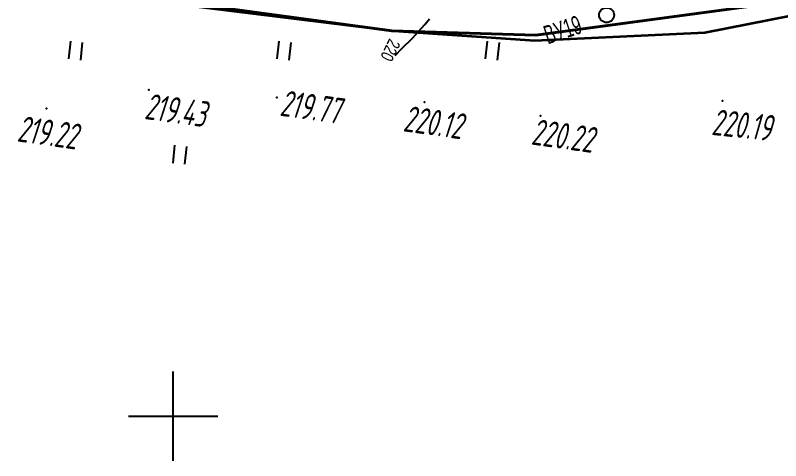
# Model space of a CAD drawing. Header units: millimetres. Extents: x -1799 to 6962, y -1020 to 4121.
# Drawn here: x 2773.1 to 2876, y 2072.6 to 2132.5 of the extents above; entities that cross this region are included whole.
import ezdxf

# ---------------------------------------------------------------- set-up
doc = ezdxf.new("R2010")
doc.units = ezdxf.units.MM
doc.linetypes.add('CONTI', pattern=[0])
doc.layers.add('10', color=1, linetype='Continuous', lineweight=35)
for name, color, linetype in [('_Ростелеком', 6, 'Continuous'), ('GOR_BDEFAULT', 212, 'CONTI'), ('PI_OTDEFAULT', 172, 'CONTI'), ('PI_TTDEFAULT', 5, 'CONTI'), ('SETKR', 2, 'CONTI'), ('ZAPSKDEFAULT', 7, 'CONTI'), ('КОПИЯ_ОСЬ_ТАНГЕНСЫ', 1, 'Continuous'), ('ОСЬ_ВЕРХ_ПОКРЫТИЯ_ТАНГЕНСЫ', 1, 'Continuous')]:
    doc.layers.add(name, color=color, linetype=linetype)
doc.styles.add('eskd', font='spds.shx', dxfattribs={"width": 1.2, "oblique": 15})
doc.styles.add('SHRFT', font='TXT', dxfattribs={"width": 3.5})
doc.styles.get("Standard").update_dxf_attribs({"font": 'arial.ttf'})
doc.styles.add('STYLE1', font='romand.shx', dxfattribs={"width": 0.9})
doc.linetypes.add('кабель_связи_проект.', pattern='A,10,-1,["/",STYLE1,S=3,R=0,X=0,Y=-1.5],-4.1', length=15.1)

# ---------------------------------------------------------------- blocks, each defined once
blk = doc.blocks.new('BL_333')
at = {"color": 0}
for p, q in [((0, -6), (0, 6)), ((-6, 0), (6, 0))]:
    blk.add_line(p, q, dxfattribs=at)
blk = doc.blocks.new('BL_2011')
at = {"color": 0}
for p, q in [((0, 0), (0, 2.4)), ((1.6, 0), (1.6, 2.4))]:
    blk.add_line(p, q, dxfattribs=at)

msp = doc.modelspace()

# ---------------------------------------------------------------- linework, layer by layer
at = {"layer": '10'}
msp.add_lwpolyline([(3132.265964376575, 2183.81348073521), (3079.075964376631, 2182.803480735433), (3035.625964376444, 2179.483480735135), (2990.655964376705, 2169.683480735322), (2950.905964376705, 2156.053480735433), (2910.315964376388, 2141.163480734837), (2891.965964376295, 2135.353480735247), (2865.79596437637, 2130.153480735061), (2842.945964376277, 2129.083480734763), (2824.025964376351, 2130.353480735247), (2777.125964376444, 2136.173480734614), (2711.605964376426, 2150.083480734763), (2669.275964376351, 2157.013480735396)], dxfattribs=at)
at = {"layer": '_Ростелеком', "linetype": 'кабель_связи_проект.', "lineweight": 40, "ltscale": 0.25}
msp.add_lwpolyline([(2147.735964376314, 2194.533480734949), (2165.620964376323, 2193.258480735508), (2183.892524459117, 2191.952918643517), (2204.259899181381, 2190.342639668298), (2245.727302920752, 2187.928894931835), (2377.213150545556, 2183.856410272804), (2394.925964376258, 2183.3734807348), (2427.774356473654, 2181.296994788026), (2466.421393385515, 2179.489945887973), (2529.045099162156, 2174.68424828389), (2590.674702712664, 2167.279744137463), (2631.085964376407, 2163.273480735173), (2687.255328848967, 2154.070012844552), (2711.605964395605, 2150.083480731969), (2728.843450850874, 2146.897353469779), (2777.18548696198, 2136.785582946998), (2823.732769019707, 2130.389864466538), (2843.098696965064, 2129.833376689267), (2891.691056727732, 2136.424062533689), (2926.975437407187, 2148.040086050903), (2920.921942522875, 2168.771160892596)], dxfattribs=at)
at = {"layer": 'GOR_BDEFAULT', "color": 212, "elevation": 220, "flags": 128}
msp.add_lwpolyline([(2824.181700376395, 2127.109215734911), (2825.151700376426, 2128.069214735565), (2826.461700376423, 2129.389214735863), (2828.191700376405, 2131.249215735507), (2828.801700376449, 2132.039216734854)], dxfattribs=at)
at = {"layer": 'PI_TTDEFAULT', "color": 5}
for p in [(2791.101700376437, 2122.45921473523, 219.431), (2808.301700376449, 2121.439217735467, 219.769), (2868.191700376405, 2120.979210735683, 220.187), (2777.321700376409, 2119.95921473523, 219.222), (2828.111700376447, 2120.819214735565, 220.123), (2843.701700376414, 2118.989212735009, 220.22)]:
    msp.add_point(p, dxfattribs=at)
at = {"layer": 'КОПИЯ_ОСЬ_ТАНГЕНСЫ'}
msp.add_circle((2852.601700375855, 2132.519214735751), 1, dxfattribs=at)
at = {"layer": 'ОСЬ_ВЕРХ_ПОКРЫТИЯ_ТАНГЕНСЫ'}
msp.add_circle((2852.601700375855, 2132.519214735751), 1, dxfattribs=at)

# ---------------------------------------------------------------- block references
at = {"layer": 'SETKR', "color": 82}
msp.add_blockref('BL_333', (2794.351700376437, 2078.639214735863), dxfattribs=at)
at = {"layer": 'ZAPSKDEFAULT', "color": 7, "rotation": 354.0000000000001}
for p in [(2780.351700376437, 2126.639214735863), (2808.351700376437, 2126.639214735863), (2836.351700376437, 2126.639214735863), (2794.351700376437, 2112.639214735863)]:
    msp.add_blockref('BL_2011', p, dxfattribs=at)

# ---------------------------------------------------------------- texts
at = {"layer": 'GOR_BDEFAULT', "color": 212, "style": 'SHRFT', "width": 0.75}
msp.add_text('220', height=1.722262, rotation=243.854245, dxfattribs=at).set_placement((2823.420384376377, 2129.470581735869, 220))
at = {"layer": 'PI_OTDEFAULT', "color": 172, "style": 'eskd', "oblique": 10, "width": 0.8}
for s, rotation, p in [('219.43', 351.9999999999999, (2790.398742376428, 2118.575676734944)), ('219.77', 351.9999999999999, (2808.578434376404, 2119.017505735544)), ('220.12', 351.9999999999999, (2825.15339137638, 2116.928046735388)), ('219.22', 351.9999999999999, (2773.286217376424, 2115.563914735255)), ('220.19', 354.0000000000001, (2866.615964376435, 2116.433410735254)), ('220.22', 351.9999999999999, (2842.36619937642, 2115.14923473486))]:
    msp.add_text(s, height=3.5, rotation=rotation, dxfattribs=at).set_placement(p)
at = {"layer": 'КОПИЯ_ОСЬ_ТАНГЕНСЫ', "width": 0.6}
msp.add_text('ВУ19', height=2.5, rotation=18.379925620932, dxfattribs=at).set_placement((2844.692213809971, 2128.573961604771))
at = {"layer": 'ОСЬ_ВЕРХ_ПОКРЫТИЯ_ТАНГЕНСЫ', "width": 0.6}
msp.add_text('ВУ19', height=2.5, rotation=18.379925620932, dxfattribs=at).set_placement((2844.692213809971, 2128.573961604771))

doc.saveas('drawing.dxf')
